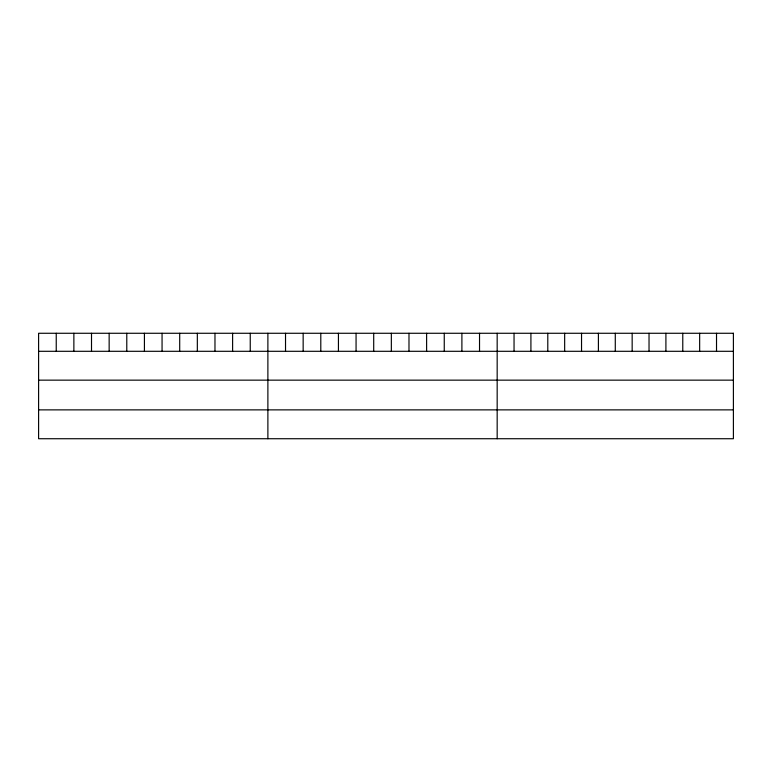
<?xml version="1.0" encoding="UTF-8"?>
<svg xmlns="http://www.w3.org/2000/svg" width="772" height="772" viewBox="0 0 772 772"><rect width="100%" height="100%" fill="white"/><g stroke="black" fill="none" stroke-linecap="round" stroke-linejoin="round"><path stroke-width="1.16" d="M38.6 351.299L733.4 351.299M38.6 380.152L733.4 380.152M38.6 409.874L733.4 409.874M716.522 333.272L716.522 351.299M699.654 333.272L699.654 351.299M682.776 333.272L682.776 351.299M665.908 333.272L665.908 351.299M649.03 333.272L649.03 351.299M632.162 333.272L632.162 351.299M615.284 333.272L615.284 351.299M598.406 333.272L598.406 351.299M581.538 333.272L581.538 351.299M564.66 333.272L564.66 351.299M547.792 333.272L547.792 351.299M530.914 333.272L530.914 351.299M514.046 333.272L514.046 351.299M497.168 333.272L497.168 438.728M479.528 333.272L479.528 351.299M461.897 333.272L461.897 351.299M444.257 333.272L444.257 351.299M426.617 333.272L426.617 351.299M408.986 333.272L408.986 351.299M391.346 333.272L391.346 351.299M373.706 333.272L373.706 351.299M356.066 333.272L356.066 351.299M338.435 333.272L338.435 351.299M320.795 333.272L320.795 351.299M303.155 333.272L303.155 351.299M285.524 333.272L285.524 351.299M267.884 333.272L267.884 438.728M250.244 333.272L250.244 351.299M232.613 333.272L232.613 351.299M214.973 333.272L214.973 351.299M197.333 333.272L197.333 351.299M179.702 333.272L179.702 351.299M162.062 333.272L162.062 351.299M144.422 333.272L144.422 351.299M126.782 333.272L126.782 351.299M109.151 333.272L109.151 351.299M91.511 333.272L91.511 351.299M73.871 333.272L73.871 351.299M56.24 333.272L56.24 351.299M733.4 333.272L38.6 333.272L38.6 438.728L733.4 438.728L733.4 333.272"/></g></svg>
